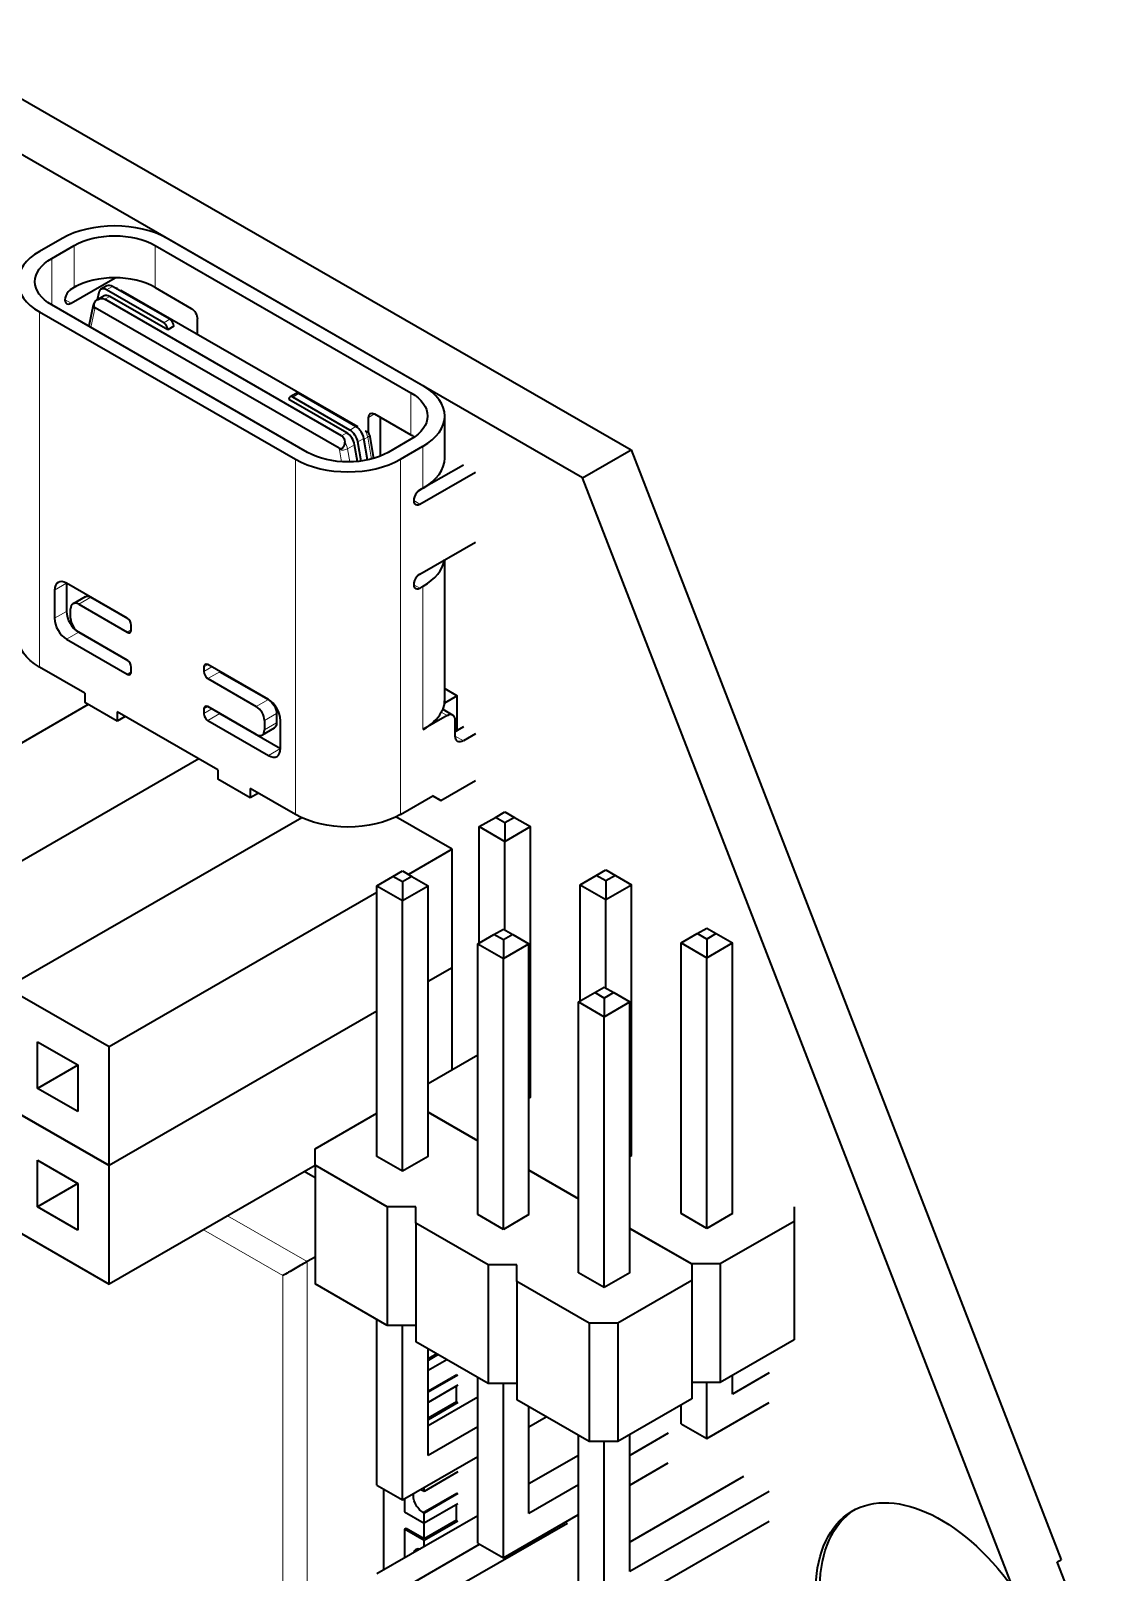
# Model space of a CAD drawing. Header units: millimetres. Extents: x -2 to 186, y -2 to 123.
# Drawn here: x 74.74 to 93.41, y 93 to 119.99 of the extents above; entities that cross this region are included whole.
import ezdxf

# ---------------------------------------------------------------- set-up
doc = ezdxf.new("R2010")
doc.units = ezdxf.units.MM
doc.header["$LTSCALE"] = 0.75
doc.layers.add('細線', color=7, linetype='Continuous', lineweight=18)
doc.layers.add('表示', color=7, linetype='Continuous', lineweight=35)

msp = doc.modelspace()

# ---------------------------------------------------------------- linework, layer by layer
at = {"layer": '細線', "extrusion": (-1e-16, -0.817547, -0.575862)}
for p, q in [((75.504, 115.5), (75.504, 116.235)), ((76.918, 115.5), (76.918, 116.235)), ((75.108, 115.193), (75.108, 116.007)), ((75.341, 115.283), (75.447, 115.222)), ((76.126, 115.342), (76.038, 115.291)), ((76.176, 115.518), (76.07, 115.457)), ((76.321, 115.454), (76.303, 115.444)), ((74.896, 115.071), (74.896, 108.849)), ((75.863, 115.124), (75.793, 114.798)), ((77.176, 114.942), (77.07, 114.881)), ((79.439, 113.639), (79.333, 113.578)), ((81.401, 112.918), (81.401, 113.654)), ((80.765, 113.284), (80.658, 113.223)), ((80.276, 112.953), (80.188, 112.902)), ((80.439, 113.063), (80.333, 113.002)), ((80.471, 113.065), (80.453, 113.054)), ((80.577, 112.855), (80.471, 112.794)), ((80.644, 112.877), (80.58, 112.84)), ((80.644, 112.877), (80.71, 112.494)), ((80.187, 112.446), (80.151, 112.655)), ((80.414, 112.745), (80.291, 112.674)), ((80.33, 112.443), (80.291, 112.674)), ((81.613, 112.717), (81.613, 111.981)), ((79.379, 112.489), (79.379, 106.268)), ((81.217, 106.268), (81.217, 112.489)), ((81.45, 111.765), (81.556, 111.704)), ((75.157, 110.195), (75.369, 110.317)), ((81.556, 110.232), (81.45, 110.293)), ((81.613, 110.265), (81.613, 107.755)), ((75.581, 109.95), (75.794, 110.073)), ((75.157, 109.704), (75.369, 109.826)), ((75.369, 109.337), (75.581, 109.459)), ((76.43, 109.462), (76.501, 109.502)), ((77.773, 108.852), (77.844, 108.892)), ((77.773, 108.77), (77.915, 108.852)), ((76.43, 108.726), (76.501, 108.767)), ((77.844, 108.647), (78.056, 108.769)), ((78.693, 108.159), (78.905, 108.281)), ((77.773, 108.116), (77.844, 108.157)), ((77.773, 108.034), (77.915, 108.116)), ((77.844, 107.912), (78.056, 108.034)), ((78.834, 107.914), (79.046, 108.036)), ((82.037, 107.999), (81.934, 108.059)), ((78.834, 107.75), (79.046, 107.872)), ((82.32, 107.557), (82.179, 107.638)), ((78.905, 107.301), (79.117, 107.423)), ((79.584, 98.439), (78.19, 99.241)), ((79.159, 98.193), (77.765, 98.996)), ((79.584, 83.723), (79.584, 98.439)), ((79.159, 83.968), (79.159, 98.193)), ((82.2, 96.464), (81.702, 96.177)), ((82.2, 94.387), (81.61, 94.047))]:
    msp.add_line(p, q, dxfattribs=at)
at = {"layer": '細線'}
for centre, major_axis, ratio, start_param, end_param in [((76.003, 115.108), (-0.1, 0.173), 0.578093, -0.06073, 0), ((75.932, 115.067), (-0.0499, 0.0867), 0.578093, 0.263733, 0.569645), ((80.082, 112.677), (-0.0499, 0.0867), 0.578093, 4.146611, 4.452523), ((80.221, 112.696), (0.0985, 0.017), 0.43742, 3.839814, 5.41061), ((80.152, 112.718), (-0.1, 0.173), 0.578093, 4.146611, 4.776987)]:
    msp.add_ellipse(centre, major_axis=major_axis, ratio=ratio, start_param=start_param, end_param=end_param, dxfattribs=at)
at = {"layer": '細線', "extrusion": (0, 0, -1)}
msp.add_ellipse((76.356, 115.311), major_axis=(-0.1, 0.173), ratio=0.578093, start_param=0, end_param=0.06073, dxfattribs=at)
at = {"layer": '細線', "extrusion": (2e-16, 0, -1)}
msp.add_ellipse((75.934, 115.165), major_axis=(-0.0978, 0.021), ratio=0.687123, start_param=-0.920126, end_param=0, dxfattribs=at)
at = {"layer": '細線', "extrusion": (1e-16, -5e-16, -1)}
msp.add_ellipse((75.855, 114.801), major_axis=(-0.0978, 0.021), ratio=0.687123, start_param=-0.048961, end_param=0, dxfattribs=at)
at = {"layer": '細線', "extrusion": (1e-16, 1e-16, -1)}
msp.add_ellipse((80.506, 112.921), major_axis=(-0.1, 0.173), ratio=0.578093, start_param=1.506199, end_param=2.136574, dxfattribs=at)
at = {"layer": '細線', "extrusion": (1e-16, -1e-16, -1)}
msp.add_ellipse((80.575, 112.899), major_axis=(0.0985, 0.017), ratio=0.43742, start_param=0, end_param=0.872575, dxfattribs=at)
at = {"layer": '表示', "extrusion": (-1e-16, -0.817547, -0.575862)}
for p, q in [((72.513, 119.994), (85.258, 112.654)), ((84.409, 112.166), (72.513, 119.016)), ((75.292, 116.357), (74.896, 116.129)), ((81.613, 113.776), (77.13, 116.357)), ((75.108, 116.007), (75.504, 116.235)), ((76.918, 116.235), (81.401, 113.654)), ((75.447, 115.222), (76.222, 115.668)), ((75.539, 115.519), (75.434, 115.458)), ((75.504, 115.5), (75.447, 115.467)), ((76.027, 115.352), (75.903, 115.281)), ((75.931, 115.408), (75.904, 115.282)), ((76.076, 115.528), (75.97, 115.467)), ((80.188, 112.902), (76.038, 115.291)), ((77.07, 114.881), (76.07, 115.457)), ((77.141, 114.758), (76.126, 115.342)), ((77.176, 114.942), (76.176, 115.518)), ((76.256, 115.485), (76.245, 115.478)), ((76.321, 115.454), (80.471, 113.065)), ((76.918, 115.5), (77.554, 115.133)), ((74.896, 115.071), (79.379, 112.489)), ((79.591, 112.611), (75.108, 115.193)), ((75.836, 115.186), (75.758, 114.822)), ((80.143, 112.683), (75.871, 115.143)), ((77.247, 114.819), (77.141, 114.758)), ((77.66, 114.683), (77.66, 114.949)), ((80.276, 112.953), (79.262, 113.537)), ((79.389, 113.644), (79.283, 113.583)), ((80.333, 113.002), (79.333, 113.578)), ((80.439, 113.063), (79.439, 113.639)), ((80.658, 112.956), (80.658, 113.223)), ((80.765, 113.284), (81.401, 112.918)), ((80.871, 112.546), (80.871, 113.223)), ((81.994, 112.511), (81.994, 113.247)), ((80.642, 112.478), (80.577, 112.855)), ((80.674, 112.916), (80.745, 112.503)), ((80.465, 112.451), (80.414, 112.745)), ((80.529, 112.458), (80.471, 112.794)), ((81.401, 112.839), (81.005, 112.611)), ((81.217, 112.489), (81.613, 112.717)), ((84.409, 112.166), (85.258, 112.654)), ((85.258, 112.654), (92.796, 93.216)), ((82.32, 112.388), (81.543, 111.94)), ((81.556, 111.704), (82.532, 112.265)), ((91.948, 92.728), (84.409, 112.166)), ((81.613, 111.981), (81.556, 111.949)), ((81.556, 110.477), (82.532, 111.039)), ((81.994, 108.284), (81.994, 110.729)), ((75.157, 110.195), (75.157, 109.704)), ((76.43, 109.707), (75.369, 110.318)), ((75.369, 110.317), (75.369, 109.826)), ((81.613, 110.265), (81.556, 110.232)), ((75.694, 110.082), (75.482, 109.96)), ((75.581, 109.95), (76.43, 109.462)), ((75.794, 110.073), (76.441, 109.7)), ((75.44, 109.705), (75.44, 109.868)), ((75.369, 109.337), (76.43, 108.726)), ((76.43, 108.971), (75.581, 109.46)), ((75.581, 109.459), (76.441, 108.964)), ((76.501, 109.503), (76.501, 109.585)), ((75.687, 108.393), (74.896, 108.849)), ((76.501, 108.767), (76.501, 108.849)), ((77.773, 108.852), (77.773, 108.77)), ((78.905, 108.282), (77.844, 108.893)), ((77.844, 108.647), (78.693, 108.159)), ((78.056, 108.769), (78.905, 108.281)), ((75.687, 108.393), (75.687, 108.23)), ((82.214, 108.345), (81.988, 108.215)), ((81.994, 108.472), (82.214, 108.345)), ((82.214, 107.74), (82.214, 108.345)), ((75.749, 108.194), (70.724, 105.3)), ((75.749, 108.194), (70.724, 105.3)), ((76.253, 107.904), (75.687, 108.23)), ((78.021, 107.049), (76.253, 108.067)), ((76.253, 108.067), (76.253, 107.904)), ((76.395, 107.986), (76.253, 107.904)), ((77.773, 108.116), (77.773, 108.034)), ((78.693, 107.668), (77.844, 108.157)), ((78.056, 108.034), (79.117, 107.423)), ((79.046, 108.036), (79.046, 107.872)), ((82.037, 107.999), (81.613, 107.755)), ((81.959, 108.111), (82.137, 108.009)), ((77.844, 107.912), (78.905, 107.301)), ((79.005, 107.781), (78.793, 107.658)), ((78.834, 107.914), (78.834, 107.75)), ((79.117, 107.424), (79.117, 107.914)), ((82.179, 107.639), (82.179, 107.917)), ((82.179, 107.72), (82.214, 107.74)), ((82.32, 107.801), (82.214, 107.74)), ((82.532, 107.679), (82.32, 107.557)), ((77.687, 107.242), (72.52, 104.266)), ((77.687, 107.242), (72.52, 104.266)), ((78.021, 107.049), (78.021, 106.886)), ((78.587, 106.56), (78.021, 106.886)), ((78.587, 106.724), (78.587, 106.56)), ((79.379, 106.268), (78.587, 106.724)), ((78.729, 106.642), (78.587, 106.56)), ((81.924, 106.511), (82.532, 106.861)), ((81.217, 106.268), (81.783, 106.593)), ((81.924, 106.511), (81.782, 106.593)), ((81.783, 106.593), (81.924, 106.511)), ((79.489, 106.211), (74.316, 103.232)), ((79.489, 106.211), (74.316, 103.232)), ((82.122, 105.659), (81.138, 106.226)), ((82.599, 106.055), (82.882, 106.218)), ((82.882, 106.218), (83.049, 106.314)), ((83.049, 106.122), (82.882, 106.218)), ((83.049, 106.314), (83.216, 106.218)), ((83.216, 106.218), (83.049, 106.122)), ((83.049, 106.122), (83.049, 105.796)), ((83.216, 106.218), (83.499, 106.055)), ((82.599, 106.055), (83.049, 105.796)), ((82.599, 104.019), (82.599, 106.055)), ((83.049, 105.796), (83.499, 106.055)), ((83.499, 101.313), (83.499, 106.055)), ((82.122, 105.659), (81.359, 105.219)), ((82.122, 103.582), (82.122, 105.659)), ((83.049, 104.246), (83.049, 105.796)), ((84.65, 105.2), (84.817, 105.297)), ((84.817, 105.297), (84.983, 105.2)), ((80.803, 105.021), (81.086, 105.184)), ((80.803, 105.021), (81.253, 104.762)), ((80.803, 100.279), (80.803, 105.021)), ((81.086, 105.184), (81.253, 105.28)), ((81.253, 105.088), (81.086, 105.184)), ((81.253, 105.28), (81.42, 105.184)), ((81.42, 105.184), (81.253, 105.088)), ((81.253, 105.088), (81.253, 104.762)), ((81.253, 104.762), (81.702, 105.021)), ((81.42, 105.184), (81.702, 105.021)), ((81.702, 100.279), (81.702, 105.021)), ((84.367, 105.037), (84.65, 105.2)), ((84.367, 105.037), (84.817, 104.778)), ((84.367, 103.001), (84.367, 105.037)), ((84.817, 105.104), (84.65, 105.2)), ((84.983, 105.2), (84.817, 105.104)), ((84.817, 105.104), (84.817, 104.778)), ((84.817, 104.778), (85.266, 105.037)), ((84.983, 105.2), (85.266, 105.037)), ((85.266, 100.295), (85.266, 105.037)), ((80.803, 104.899), (76.112, 102.198)), ((81.253, 100.02), (81.253, 104.762)), ((84.817, 103.228), (84.817, 104.778)), ((82.854, 104.166), (83.021, 104.262)), ((83.021, 104.262), (83.187, 104.166)), ((86.417, 104.182), (86.584, 104.279)), ((86.584, 104.279), (86.751, 104.182)), ((82.571, 104.003), (82.854, 104.166)), ((82.571, 104.003), (83.021, 103.744)), ((82.571, 99.261), (82.571, 104.003)), ((83.021, 104.07), (82.854, 104.166)), ((83.187, 104.166), (83.021, 104.07)), ((83.021, 104.07), (83.021, 103.744)), ((83.021, 103.744), (83.47, 104.003)), ((83.187, 104.166), (83.47, 104.003)), ((83.47, 99.261), (83.47, 104.003)), ((86.135, 104.019), (86.417, 104.182)), ((86.135, 104.019), (86.584, 103.76)), ((86.135, 99.277), (86.135, 104.019)), ((86.584, 104.086), (86.417, 104.182)), ((86.751, 104.182), (86.584, 104.086)), ((86.584, 104.086), (86.584, 103.76)), ((86.584, 103.76), (87.034, 104.019)), ((86.751, 104.182), (87.034, 104.019)), ((87.034, 99.277), (87.034, 104.019)), ((83.021, 99.002), (83.021, 103.744)), ((86.584, 99.018), (86.584, 103.76)), ((82.122, 103.582), (81.702, 103.341)), ((82.122, 103.582), (81.702, 103.341)), ((82.122, 101.797), (82.122, 103.582)), ((76.112, 102.198), (74.316, 103.232)), ((84.339, 102.985), (84.621, 103.148)), ((84.621, 103.148), (84.788, 103.244)), ((84.788, 103.052), (84.621, 103.148)), ((84.788, 103.244), (84.955, 103.148)), ((84.955, 103.148), (84.788, 103.052)), ((84.955, 103.148), (85.238, 102.985)), ((84.339, 102.985), (84.788, 102.726)), ((84.339, 98.243), (84.339, 102.985)), ((84.788, 103.052), (84.788, 102.726)), ((84.788, 102.726), (85.238, 102.985)), ((85.238, 98.243), (85.238, 102.985)), ((80.803, 102.823), (76.112, 100.121)), ((80.803, 102.823), (76.112, 100.121)), ((84.788, 97.984), (84.788, 102.726)), ((74.86, 102.289), (75.567, 101.882)), ((74.86, 101.471), (74.86, 102.289)), ((76.112, 100.121), (76.112, 102.198)), ((81.702, 101.556), (82.571, 102.056)), ((75.567, 101.878), (74.86, 101.471)), ((75.567, 101.882), (75.567, 101.064)), ((75.567, 101.064), (74.86, 101.471)), ((83.499, 101.313), (83.47, 101.297)), ((74.316, 101.155), (76.112, 100.121)), ((76.112, 100.121), (74.316, 101.155)), ((79.721, 100.414), (80.803, 101.038)), ((81.702, 101.055), (82.571, 100.555)), ((82.571, 100.554), (81.702, 101.054)), ((74.86, 100.212), (75.567, 99.805)), ((74.86, 99.395), (74.86, 100.212)), ((79.721, 100.127), (79.721, 100.414)), ((81.253, 100.02), (80.803, 100.279)), ((81.702, 100.279), (81.253, 100.02)), ((85.266, 100.295), (85.238, 100.279)), ((79.721, 100.123), (76.112, 98.044)), ((76.112, 98.044), (76.112, 100.121)), ((79.721, 99.907), (79.533, 100.015)), ((80.988, 99.396), (79.721, 100.127)), ((79.721, 100.127), (79.721, 98.05)), ((83.47, 100.037), (84.339, 99.537)), ((84.339, 99.536), (83.47, 100.036)), ((75.567, 99.802), (74.86, 99.395)), ((75.567, 99.805), (75.567, 98.988)), ((75.567, 98.988), (74.86, 99.395)), ((81.488, 99.396), (80.988, 99.396)), ((80.988, 99.396), (80.988, 97.32)), ((81.488, 99.109), (81.488, 99.396)), ((88.117, 99.396), (88.117, 99.142)), ((74.316, 99.079), (76.112, 98.044)), ((82.756, 98.378), (81.488, 99.109)), ((81.488, 99.109), (81.488, 97.032)), ((83.021, 99.002), (82.571, 99.261)), ((83.47, 99.261), (83.021, 99.002)), ((86.584, 99.018), (86.135, 99.277)), ((87.034, 99.277), (86.584, 99.018)), ((88.117, 99.142), (86.82, 98.395)), ((88.117, 99.142), (88.117, 97.065)), ((85.238, 99.019), (86.321, 98.395)), ((86.32, 98.395), (85.238, 99.018)), ((79.721, 98.517), (79.584, 98.439)), ((83.256, 98.378), (82.756, 98.378)), ((82.756, 98.378), (82.756, 96.302)), ((83.256, 98.091), (83.256, 98.378)), ((86.82, 98.395), (86.32, 98.395)), ((86.321, 98.395), (86.321, 98.107)), ((86.82, 98.395), (86.82, 96.318)), ((80.988, 97.32), (79.721, 98.05)), ((84.524, 97.36), (83.256, 98.091)), ((83.256, 98.091), (83.256, 96.014)), ((84.788, 97.984), (84.339, 98.243)), ((85.238, 98.243), (84.788, 97.984)), ((86.321, 98.107), (85.024, 97.36)), ((86.321, 98.107), (86.321, 96.031)), ((80.803, 94.523), (80.803, 97.427)), ((81.488, 97.32), (80.988, 97.32)), ((81.253, 94.264), (81.253, 97.32)), ((85.024, 97.36), (84.524, 97.36)), ((84.524, 97.36), (84.524, 95.284)), ((85.024, 97.36), (85.024, 95.284)), ((82.756, 96.302), (81.488, 97.032)), ((88.117, 97.065), (86.82, 96.318)), ((81.702, 95.043), (81.702, 96.909)), ((81.853, 96.822), (81.702, 96.735)), ((81.878, 96.808), (81.702, 96.707)), ((82.032, 96.719), (81.702, 96.529)), ((82.225, 96.449), (81.702, 96.149)), ((82.571, 93.505), (82.571, 96.409)), ((87.679, 96.489), (87.034, 96.118)), ((87.034, 96.118), (87.034, 96.442)), ((82.225, 96.272), (81.702, 95.971)), ((82.2, 95.983), (82.2, 96.257)), ((83.256, 96.302), (82.756, 96.302)), ((83.021, 93.246), (83.021, 96.302)), ((86.82, 96.318), (86.321, 96.318)), ((86.584, 95.339), (86.584, 96.318)), ((82.571, 96.061), (81.702, 95.561)), ((82.2, 95.983), (81.702, 95.697)), ((82.225, 95.969), (81.702, 95.668)), ((84.524, 95.284), (83.256, 96.014)), ((83.47, 94.025), (83.47, 95.891)), ((86.321, 96.031), (85.024, 95.284)), ((86.135, 95.598), (86.135, 95.924)), ((86.584, 95.339), (87.679, 95.969)), ((83.47, 95.541), (83.774, 95.716)), ((86.135, 95.598), (86.584, 95.339)), ((82.571, 95.543), (81.702, 95.043)), ((84.339, 92.487), (84.339, 95.391)), ((85.911, 95.431), (85.238, 95.043)), ((85.238, 93.007), (85.238, 95.407)), ((84.339, 95.043), (83.47, 94.543)), ((85.024, 95.284), (84.524, 95.284)), ((84.788, 92.228), (84.788, 95.284)), ((81.253, 94.264), (82.571, 95.023)), ((85.238, 94.523), (85.911, 94.911)), ((80.803, 94.523), (81.253, 94.264)), ((82.225, 94.753), (81.634, 94.413)), ((84.339, 94.525), (83.47, 94.025)), ((87.229, 94.672), (85.238, 93.525)), ((80.927, 93.038), (80.927, 94.452)), ((81.291, 94.287), (81.291, 94.052)), ((81.61, 94.427), (81.634, 94.413)), ((81.634, 94.413), (81.634, 94.484)), ((82.225, 94.373), (81.634, 94.033)), ((87.679, 94.413), (85.238, 93.007)), ((82.571, 93.985), (80.803, 92.967)), ((81.291, 94.052), (81.634, 93.855)), ((81.634, 94.033), (81.61, 94.047)), ((82.225, 94.195), (81.634, 93.855)), ((81.634, 93.855), (81.634, 94.033)), ((82.2, 93.907), (82.2, 94.181)), ((83.021, 93.246), (84.339, 94.005)), ((81.316, 93.764), (81.291, 93.75)), ((81.634, 93.552), (81.291, 93.75)), ((81.291, 93.75), (81.291, 93.248)), ((81.634, 93.581), (81.316, 93.764)), ((82.2, 93.907), (81.634, 93.581)), ((82.225, 93.892), (81.634, 93.552)), ((81.634, 93.581), (81.634, 93.855)), ((84.143, 93.852), (81.702, 92.447)), ((84.788, 92.228), (87.679, 93.893)), ((81.253, 92.708), (82.604, 93.486)), ((81.634, 93.445), (81.634, 93.552)), ((82.571, 93.505), (83.021, 93.246)), ((92.726, 93.176), (92.796, 93.216)), ((93.408, 91.417), (92.726, 93.176))]:
    msp.add_line(p, q, dxfattribs=at)
at = {"layer": '表示'}
for centre, major_axis, ratio, start_param, end_param in [((76.211, 115.828), (-1.3, 0), 0.575862, 3.926991, 5.497787), ((75.815, 115.6), (1.3, 0), 0.575862, 2.356194, 3.926991), ((76.211, 115.092), (-1, 0), 0.575862, 3.926991, 5.497787), ((75.447, 115.344), (0.075, 0.13), 0.578093, 0.783464, 3.925057), ((76.07, 115.293), (-0.1, 0.173), 0.578093, -0.783464, 0.569645), ((76.126, 115.179), (-0.1, 0.173), 0.578093, -0.783464, 0), ((76.176, 115.354), (-0.1, 0.173), 0.578093, -0.783464, 0), ((77.07, 114.799), (-0.0499, 0.0867), 0.578093, 3.928925, 5.499721), ((77.176, 114.86), (-0.0499, 0.0867), 0.578093, 3.928925, 5.499721), ((80.694, 113.247), (-1.3, 0), 0.575862, 2.356194, 3.926991), ((79.333, 113.496), (-0.0499, 0.0867), 0.578093, -0.783464, 0.787332), ((79.439, 113.557), (-0.0499, 0.0867), 0.578093, -0.783464, 0), ((80.276, 112.789), (-0.1, 0.173), 0.578093, 4.146611, 5.499721), ((80.333, 112.838), (-0.1, 0.173), 0.578093, 4.146611, 5.499721), ((80.439, 112.899), (-0.1, 0.173), 0.578093, 4.146611, 5.499721), ((80.694, 112.511), (1, 0), 0.575862, 0.693018, 0.785398), ((80.298, 113.018), (1.3, 0), 0.575862, 3.926991, 5.497787), ((80.694, 112.511), (1.3, 0), 0.575862, -0.785398, 0), ((81.556, 111.826), (0.075, 0.13), 0.578093, 0.783464, 3.925057), ((80.694, 110.794), (-1.3, 0), 0.575862, 2.356194, 3.050753), ((81.556, 110.355), (0.075, 0.13), 0.578093, 0.783464, 3.925057), ((75.369, 110.073), (-0.15, 0.26), 0.578093, -0.783464, 0.787332), ((75.581, 110.195), (-0.15, 0.26), 0.578093, 0.78347, 0.78733), ((75.581, 109.787), (-0.1, 0.173), 0.578093, -0.783464, 0.787332), ((75.369, 109.582), (-0.15, 0.26), 0.578093, 0.787332, 2.358128), ((75.581, 109.704), (-0.15, 0.26), 0.578093, 0.787332, 2.358128), ((75.581, 109.623), (-0.1, 0.173), 0.578093, 0.787332, 2.358128), ((76.43, 109.625), (-0.0499, 0.0867), 0.578093, 3.928925, 5.499721), ((76.43, 109.543), (-0.0499, 0.0867), 0.578093, 2.358128, 3.928925), ((76.43, 108.889), (-0.0499, 0.0867), 0.578093, 3.928925, 5.499721), ((77.844, 108.811), (-0.0499, 0.0867), 0.578093, -0.783464, 0.787332), ((76.43, 108.808), (-0.0499, 0.0867), 0.578093, 2.358128, 3.928925), ((77.844, 108.729), (-0.0499, 0.0867), 0.578093, 0.787332, 2.358128), ((78.056, 108.851), (-0.0499, 0.0867), 0.578093, 2.205798, 2.358128), ((78.905, 108.037), (-0.15, 0.26), 0.578093, 3.928925, 5.499721), ((80.694, 108.284), (1.3, 0), 0.575862, -0.092238, 0), ((77.844, 108.075), (-0.0499, 0.0867), 0.578093, -0.783464, 0.787332), ((77.844, 107.993), (-0.0499, 0.0867), 0.578093, 0.787332, 2.358128), ((78.056, 108.115), (-0.0499, 0.0867), 0.578093, 2.205798, 2.358128), ((78.693, 107.995), (-0.1, 0.173), 0.578093, 3.928925, 5.499721), ((80.694, 108.284), (1.3, 0), 0.575862, -0.785398, -0.30567), ((82.037, 107.835), (0.1, 0.173), 0.578093, -0.787332, 0.783464), ((78.693, 107.832), (-0.1, 0.173), 0.578093, 2.358128, 3.928925), ((78.905, 107.546), (-0.15, 0.26), 0.578093, 2.358128, 3.928925), ((79.372, 98.315), (0.3, 0.173), 0.001672, 0.784431, 2.355228)]:
    msp.add_ellipse(centre, major_axis=major_axis, ratio=ratio, start_param=start_param, end_param=end_param, dxfattribs=at)
at = {"layer": '表示', "extrusion": (1e-16, 1e-16, -1)}
for centre, major_axis, start_param, end_param in [((76.211, 115.828), (-1, 0), 0.785398, 2.356194), ((75.815, 115.6), (1, 0), 2.356194, 3.926991), ((80.694, 113.247), (-1, 0), 2.356194, 3.926991), ((80.298, 113.018), (1, 0), 0.785398, 2.356194)]:
    msp.add_ellipse(centre, major_axis=major_axis, ratio=0.575862, start_param=start_param, end_param=end_param, dxfattribs=at)
at = {"layer": '表示', "extrusion": (3e-16, 0, -1)}
for centre, start_param, end_param in [((75.897, 115.047), -0.723701, -0.000967), ((80.046, 112.657), -0.000967, 0.721767)]:
    msp.add_ellipse(centre, major_axis=(0.142, 0.245), ratio=0.576978, start_param=start_param, end_param=end_param, dxfattribs=at)
at = {"layer": '表示', "extrusion": (0, -3e-16, -1)}
for centre, start_param, end_param in [((77.554, 115.01), 0.783464, 2.354261), ((80.765, 113.162), -0.787332, 0.783464)]:
    msp.add_ellipse(centre, major_axis=(-0.075, 0.13), ratio=0.578093, start_param=start_param, end_param=end_param, dxfattribs=at)
at = {"layer": '表示', "extrusion": (0, 0, -1)}
for centre, major_axis, start_param, end_param in [((75.794, 109.909), (-0.1, 0.173), 0, 0.783464), ((78.905, 108.117), (-0.1, 0.173), 0.783464, 2.354261), ((78.905, 107.954), (-0.1, 0.173), 2.354261, 3.141593), ((82.32, 107.72), (0.1, 0.173), 2.358128, 3.928925), ((90.685, 91.383), (-1.547, 2.686), 3.311196, 7.680511), ((90.756, 91.424), (-1.547, 2.686), 3.311196, 6.260417)]:
    msp.add_ellipse(centre, major_axis=major_axis, ratio=0.578093, start_param=start_param, end_param=end_param, dxfattribs=at)
at = {"layer": '表示', "extrusion": (2e-16, 3e-16, -1)}
for centre, major_axis, start_param, end_param in [((75.815, 109.379), (-1.3, 0), -0.785398, 0), ((80.298, 106.797), (1.3, 0), 0.785398, 2.356194)]:
    msp.add_ellipse(centre, major_axis=major_axis, ratio=0.575862, start_param=start_param, end_param=end_param, dxfattribs=at)
at = {"layer": '表示', "extrusion": (1e-16, -1e-16, -1)}
msp.add_ellipse((80.694, 108.284), major_axis=(1.3, 0), ratio=0.575862, start_param=0.092238, end_param=0.30567, dxfattribs=at)
at = {"layer": '表示', "extrusion": (2e-16, -2e-16, -1)}
msp.add_ellipse((81.61, 94.237), major_axis=(-0.116, 0.201), ratio=0.578093, start_param=3.925057, end_param=5.762048, dxfattribs=at)
at = {"layer": '表示', "extrusion": (1e-16, 0, -1)}
msp.add_ellipse((81.61, 94.237), major_axis=(-0.116, 0.201), ratio=0.578093, start_param=0.521137, end_param=0.783464, dxfattribs=at)
at = {"layer": '表示', "extrusion": (2e-16, 0, -1)}
msp.add_ellipse((81.61, 93.199), major_axis=(-0.116, 0.201), ratio=0.578093, start_param=-0.523915, end_param=0.523915, dxfattribs=at)
at = {"layer": '表示'}
for points, knots in [([(75.903, 115.281), (75.895, 115.277), (75.888, 115.271), (75.875, 115.26), (75.869, 115.254), (75.859, 115.241), (75.855, 115.234), (75.847, 115.22), (75.844, 115.213), (75.839, 115.2), (75.837, 115.193), (75.836, 115.186)], [2.3542608, 2.3542608, 2.3542608, 2.3542608, 2.4681898, 2.4681898, 2.5821189, 2.5821189, 2.6960479, 2.6960479, 2.809977, 2.809977, 2.923906, 2.923906, 2.923906, 2.923906]), ([(75.909, 115.284), (75.904, 115.281), (75.899, 115.279), (75.886, 115.27), (75.876, 115.261), (75.863, 115.245), (75.857, 115.236), (75.849, 115.22), (75.846, 115.209), (75.844, 115.193), (75.844, 115.184), (75.847, 115.17), (75.85, 115.163), (75.858, 115.152), (75.865, 115.147), (75.871, 115.143)], [0.01406637, 0.01406637, 0.01406637, 0.01406637, 0.01575837, 0.01575837, 0.01913045, 0.01913045, 0.02186649, 0.02186649, 0.02458931, 0.02458931, 0.0269731, 0.0269731, 0.02925822, 0.02925822, 0.03182527, 0.03182527, 0.03182527, 0.03182527]), ([(80.143, 112.683), (80.149, 112.679), (80.157, 112.676), (80.171, 112.675), (80.178, 112.676), (80.192, 112.68), (80.2, 112.685), (80.213, 112.695), (80.22, 112.703), (80.23, 112.718), (80.235, 112.727), (80.242, 112.746), (80.245, 112.759), (80.246, 112.775), (80.246, 112.781), (80.246, 112.787)], [-0.03182527, -0.03182527, -0.03182527, -0.03182527, -0.02925822, -0.02925822, -0.0269731, -0.0269731, -0.02458931, -0.02458931, -0.02186649, -0.02186649, -0.01913045, -0.01913045, -0.01575837, -0.01575837, -0.01406637, -0.01406637, -0.01406637, -0.01406637])]:
    msp.add_open_spline(points, degree=3, knots=knots, dxfattribs=at)
at = {"layer": '表示', "extrusion": (-9.19375e-09, 1.64107e-08, 1)}
msp.add_open_spline([(76.256, 115.485), (76.257, 115.485), (76.257, 115.485), (76.258, 115.485), (76.258, 115.486), (76.259, 115.486), (76.26, 115.486), (76.26, 115.487), (76.261, 115.487), (76.262, 115.487), (76.262, 115.488), (76.262, 115.488)], degree=3, knots=[3.92892453, 3.92892453, 3.92892453, 3.92892453, 3.93490303, 3.93490303, 3.94088154, 3.94088154, 3.94686005, 3.94686005, 3.95283856, 3.95283856, 3.95881707, 3.95881707, 3.95881707, 3.95881707], dxfattribs=at)
at = {"layer": '表示'}
msp.add_open_spline([(76.262, 115.488), (76.262, 115.488), (76.262, 115.488), (76.263, 115.488)], degree=3, dxfattribs=at)
at = {"layer": '表示', "extrusion": (-5.341e-08, 1.1483e-08, 1)}
msp.add_open_spline([(75.757, 114.819), (75.757, 114.82), (75.757, 114.821), (75.758, 114.822)], degree=3, dxfattribs=at)
at = {"layer": '表示', "extrusion": (2.16526e-08, 3.73538e-08, 1)}
msp.add_open_spline([(80.6, 112.99), (80.605, 112.987), (80.61, 112.984), (80.623, 112.977), (80.633, 112.971), (80.646, 112.964), (80.652, 112.96), (80.659, 112.956), (80.662, 112.954), (80.664, 112.953), (80.664, 112.953), (80.664, 112.953)], degree=3, knots=[0.05413806, 0.05413806, 0.05413806, 0.05413806, 0.05583007, 0.05583007, 0.05920215, 0.05920215, 0.06193819, 0.06193819, 0.06466101, 0.06466101, 0.06564109, 0.06564109, 0.06564109, 0.06564109], dxfattribs=at)
at = {"layer": '表示', "extrusion": (1.2506e-09, 3.69633e-10, -1)}
msp.add_open_spline([(80.674, 112.916), (80.673, 112.919), (80.673, 112.921), (80.672, 112.926), (80.671, 112.929), (80.67, 112.934), (80.669, 112.936), (80.668, 112.941), (80.667, 112.943), (80.666, 112.948), (80.665, 112.95), (80.664, 112.953)], degree=3, knots=[0.2176867, 0.2176867, 0.2176867, 0.2176867, 0.264692, 0.264692, 0.3116974, 0.3116974, 0.3587028, 0.3587028, 0.4057082, 0.4057082, 0.4527136, 0.4527136, 0.4527136, 0.4527136], dxfattribs=at)

doc.saveas('drawing.dxf')
